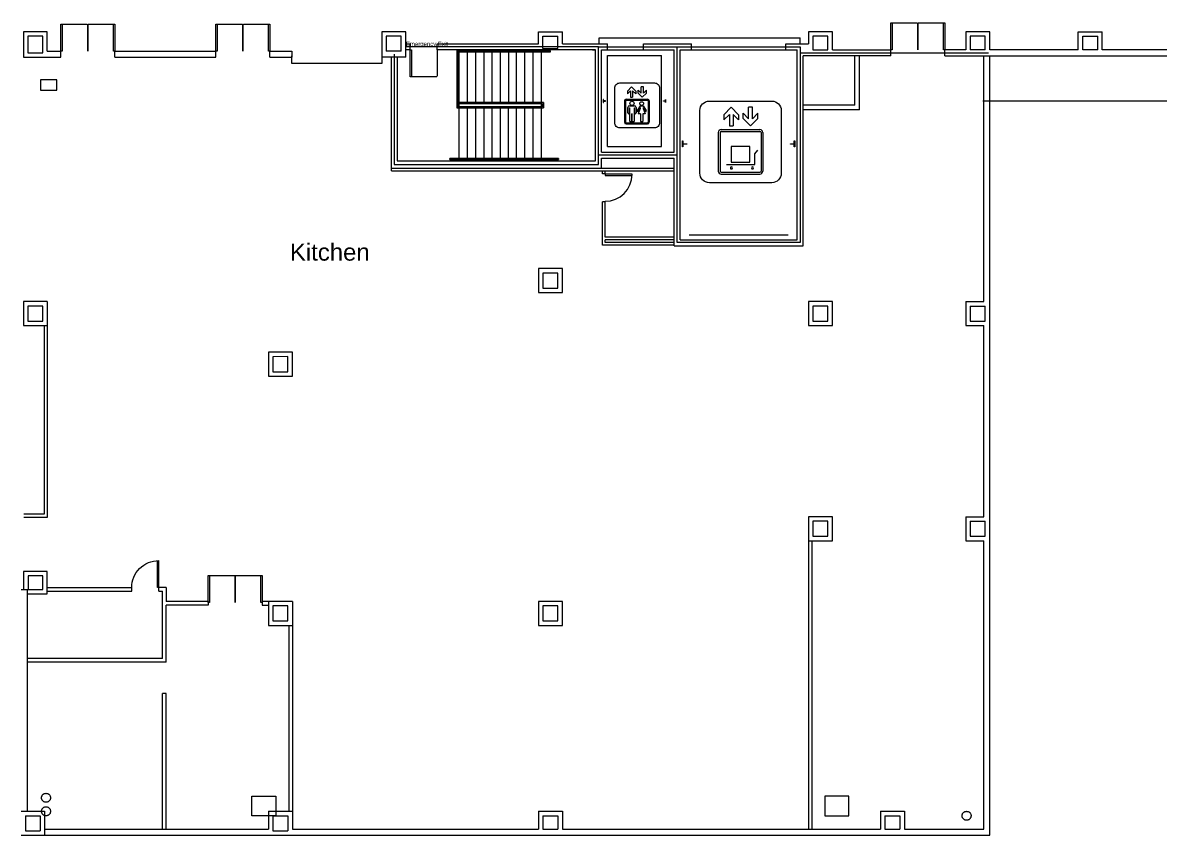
# Model space of a CAD drawing. Header units: inches. Extents: x -3410 to 5259, y -1080 to 3208.
# Drawn here: x 2178 to 3694, y -1075 to 9 of the extents above; entities that cross this region are included whole.
import ezdxf

# ---------------------------------------------------------------- set-up
doc = ezdxf.new("R2010")
doc.units = ezdxf.units.IN
doc.header["$LTSCALE"] = 48
doc.header["$MEASUREMENT"] = 0
for name, color, linetype, lineweight in [('Venue-Fire Apparatus and Text', 7, 'Continuous', 5), ('Venue-Text', 5, 'Continuous', 5), ('Venue-Text-Facility', 7, 'Continuous', 5), ('Venue-Walls and Doors', 7, 'Continuous', 5)]:
    doc.layers.add(name, color=color, linetype=linetype, lineweight=lineweight)
doc.styles.add('Arial', font='Arial')

# ---------------------------------------------------------------- blocks, each defined once
blk = doc.blocks.new('Group-27-1-1')
at = {"layer": 'Venue-Walls and Doors', "color": 7, "linetype": 'Continuous', "flags": 128}
blk.add_lwpolyline([(1048.988, -1188.253), (1048.988, -1224.253), (1047.238, -1224.253), (1047.238, -1188.253), (1082.238, -1188.253, -0.41421356), (1083.238, -1189.253), (1083.238, -1224.253), (1083.238, -1189.253, -0.41421356), (1084.238, -1188.253), (1119.238, -1188.253), (1119.238, -1224.253), (1117.489, -1224.253), (1117.489, -1188.253)], format="xyb", dxfattribs=at)
blk = doc.blocks.new('Group-69-1')
at = {"layer": 'Venue-Walls and Doors', "color": 7, "linetype": 'Continuous', "flags": 128}
blk.add_lwpolyline([(1949.014, -1186.251), (1949.014, -1222.251), (1947.264, -1222.251), (1947.264, -1186.251), (1982.264, -1186.251, -0.41421356), (1983.264, -1187.251), (1983.264, -1222.251), (1983.264, -1187.251, -0.41421356), (1984.264, -1186.251), (2019.264, -1186.251), (2019.264, -1222.251), (2017.515, -1222.251), (2017.515, -1186.251)], format="xyb", dxfattribs=at)
blk = doc.blocks.new('Group-214-1')
at = {"layer": 'Venue-Walls and Doors', "color": 7, "linetype": 'Continuous', "flags": 128}
blk.add_lwpolyline([(1342.211, -1222.248), (1342.211, -1257.248, -0.41421356), (1341.211, -1258.248), (1306.211, -1258.248), (1306.211, -1222.248), (1307.96, -1222.248), (1307.96, -1258.248)], format="xyb", dxfattribs=at)
blk = doc.blocks.new('Group-233-1')
at = {"layer": 'Venue-Walls and Doors', "color": 7, "linetype": 'Continuous', "flags": 128}
blk.add_lwpolyline([(1566.239, -1424.5, 0.41421356), (1602.239, -1388.5), (1566.239, -1388.5), (1566.239, -1390.25), (1602.239, -1390.25)], format="xyb", dxfattribs=at)
blk = doc.blocks.new('Group-236-1')
at = {"layer": 'Venue-Walls and Doors', "color": 7, "linetype": 'Continuous', "flags": 128}
blk.add_lwpolyline([(841.988, -1188.253), (841.988, -1224.253), (840.238, -1224.253), (840.238, -1188.253), (875.238, -1188.253, -0.41421356), (876.238, -1189.253), (876.238, -1224.253), (876.238, -1189.253, -0.41421356), (877.238, -1188.253), (912.238, -1188.253), (912.238, -1224.253), (910.489, -1224.253), (910.489, -1188.253)], format="xyb", dxfattribs=at)
blk = doc.blocks.new('Group-238-1')
at = {"layer": 'Venue-Walls and Doors', "color": 7, "linetype": 'Continuous', "flags": 128}
blk.add_lwpolyline([(1038.84, -1923.512), (1038.84, -1959.512), (1037.09, -1959.512), (1037.09, -1923.512), (1072.09, -1923.512, -0.41421356), (1073.09, -1924.512), (1073.09, -1959.512), (1073.09, -1924.512, -0.41421356), (1074.09, -1923.512), (1109.09, -1923.512), (1109.09, -1959.512), (1107.34, -1959.512), (1107.34, -1923.512)], format="xyb", dxfattribs=at)
blk = doc.blocks.new('ELEV')
at = {"layer": 'Venue-Text-Facility', "color": 7, "linetype": 'Continuous', "lineweight": 15, "transparency": 33554687}
for p, q in [((-15, 50.1), (-26, 39.1)), ((-17.8, 39.5), (-26, 31.3)), ((-26, 39.1), (-26, 31.3)), ((-17.8, 39.5), (-17.8, 22.6)), ((-15, 50.1), (-4, 39.1)), ((-12.3, 39.5), (-12.3, 22.6)), ((-12.3, 39.5), (-4, 31.3)), ((-4, 39.1), (-4, 31.3)), ((10.8, 33.1), (2.5, 41.3)), ((2.5, 33.6), (2.5, 41.3)), ((13.5, 22.6), (2.5, 33.6)), ((10.8, 33.1), (10.8, 50.1)), ((16.3, 50.1), (10.8, 50.1)), ((13.5, 22.6), (24.5, 33.6)), ((16.3, 33.1), (16.3, 50.1)), ((16.3, 33.1), (24.5, 41.3)), ((24.5, 33.6), (24.5, 41.3)), ((-34.2, 12.8), (-34.2, -44.4)), ((-31.4, 12.8), (-31.4, -44.4)), ((-29.8, 17.2), (27.4, 17.2)), ((-29.8, 14.4), (27.4, 14.4)), ((-17.8, 22.6), (-12.3, 22.6)), ((29.1, 12.8), (29.1, -44.4)), ((31.8, 12.8), (31.8, -44.4)), ((-25.1, -19.1), (-25.1, -4.8)), ((-20.7, -21.9), (-22.3, -21.9)), ((-20.7, -0.4), (-7.5, -0.4)), ((-20.7, -21.9), (-20.7, -5.9)), ((-20.7, -5.9), (-19.6, -5.9)), ((-19.6, -42.2), (-19.6, -5.9)), ((-13.5, -21.9), (-14.6, -21.9)), ((-14.6, -42.2), (-14.6, -21.9)), ((-13.5, -42.2), (-13.5, -21.9)), ((-8.6, -5.9), (-7.5, -5.9)), ((-8.6, -5.9), (-8.6, -42.2)), ((-7.5, -5.9), (-7.5, -21.9)), ((-5.8, -21.9), (-7.5, -21.9)), ((-3.1, -4.8), (-3.1, -19.1)), ((7.4, -0.4), (0, -13.3)), ((7.4, -4.8), (0.8, -16.3)), ((7.4, -7.5), (2.2, -21.9)), ((9.1, -21.9), (2.2, -21.9)), ((7.4, -0.4), (16.2, -0.4)), ((7.4, -4.8), (7.4, -7.5)), ((9.1, -21.9), (9.1, -42.2)), ((21.4, -21.9), (14.6, -21.9)), ((14.6, -21.9), (14.6, -42.2)), ((16.2, -0.4), (23.6, -13.3)), ((16.2, -4.8), (16.2, -7.5)), ((16.2, -4.8), (22.8, -16.3)), ((16.2, -7.5), (21.4, -21.9)), ((-29.8, -46.1), (27.4, -46.1)), ((-29.8, -48.8), (27.4, -48.8)), ((-19.6, -42.2), (-14.6, -42.2)), ((-13.5, -42.2), (-8.6, -42.2)), ((9.1, -42.2), (14.6, -42.2))]:
    blk.add_line(p, q, dxfattribs=at)
at = {"layer": 'Venue-Text-Facility', "color": 7, "linetype": 'Continuous', "lineweight": 5, "transparency": 33554687, "flags": 128}
blk.add_lwpolyline([(-60.2, 46.7, -0.414214), (-46.2, 60.7), (45.8, 60.7, -0.414214), (59.8, 46.7), (59.8, -45.3, -0.414214), (45.8, -59.3), (-46.2, -59.3, -0.414214), (-60.2, -45.3)], format="xyb", close=True, dxfattribs=at)
at = {"layer": 'Venue-Text-Facility', "color": 7, "linetype": 'Continuous', "lineweight": 15, "transparency": 33554687}
for centre, radius in [((-14.1, 6.2), 5.5), ((11.8, 5.6), 4.95)]:
    blk.add_circle(centre, radius, dxfattribs=at)
for centre, radius, start, end in [((-29.8, 12.8), 4.4, 90, 180), ((-29.8, 12.8), 1.65, 90, 180), ((27.4, 12.8), 4.4, 0, 90), ((27.4, 12.8), 1.65, 0, 90), ((-20.7, -4.8), 4.4, 90, 180), ((-22.3, -19.1), 2.75, 180, 270), ((-7.5, -4.8), 4.4, 0, 90), ((-5.8, -19.1), 2.75, 270, 0), ((1.9, -14.4), 2.2, 150.0006, 240.0006), ((21.7, -14.4), 2.2, 299.9994, 29.9994), ((-29.8, -44.4), 4.4, 180, 270), ((-29.8, -44.4), 1.65, 180, 270), ((27.4, -44.4), 4.4, 270, 0), ((27.4, -44.4), 1.65, 270, 0)]:
    blk.add_arc(centre, radius, start, end, dxfattribs=at)
blk = doc.blocks.new('FRTELEV')
at = {"layer": 'Venue-Text-Facility', "color": 7, "linetype": 'Continuous', "lineweight": 15, "transparency": 33554687}
for p, q in [((-17.0583, 49.2016), (-28.0583, 38.2016)), ((-19.8083, 38.6734), (-28.0583, 30.4234)), ((-28.0583, 38.2016), (-28.0583, 30.4234)), ((-19.8083, 38.6734), (-19.8083, 21.7016)), ((-17.0583, 49.2016), (-6.0583, 38.2016)), ((-14.3083, 38.6734), (-6.0583, 30.4234)), ((-14.3083, 38.6734), (-14.3083, 21.7016)), ((-6.0583, 38.2016), (-6.0583, 30.4234)), ((0.5162, 32.7016), (0.5162, 40.4798)), ((8.7662, 32.2298), (0.5162, 40.4798)), ((14.2662, 49.2016), (8.7662, 49.2016)), ((8.7662, 32.2298), (8.7662, 49.2016)), ((14.2662, 32.2298), (14.2662, 49.2016)), ((14.2662, 32.2298), (22.5162, 40.4798)), ((22.5162, 32.7016), (22.5162, 40.4798)), ((-19.8083, 21.7016), (-14.3083, 21.7016)), ((11.5162, 21.7016), (0.5162, 32.7016)), ((11.5162, 21.7016), (22.5162, 32.7016)), ((-36.2024, 11.9099), (-36.2024, -45.2901)), ((-33.4524, 11.9099), (-33.4524, -45.2901)), ((-31.8024, 16.3098), (25.3976, 16.3098)), ((-31.8024, 13.5598), (25.3976, 13.5598)), ((27.0475, 11.9099), (27.0475, -45.2901)), ((29.7975, 11.9099), (29.7975, -45.2901)), ((-31.8024, -46.9401), (25.3976, -46.9401)), ((-31.8024, -49.6901), (25.3976, -49.6901))]:
    blk.add_line(p, q, dxfattribs=at)
at = {"layer": 'Venue-Text-Facility', "color": 7, "linetype": 'Continuous', "lineweight": 5, "transparency": 33554687, "flags": 128}
for points in [[(-63.5, 44.5, -0.414213562), (-49.5, 58.5), (43, 58.5, -0.414213562), (57, 44.5), (57, -48.5, -0.414213562), (43, -62.5), (-49.5, -62.5, -0.414213562), (-63.5, -48.5)], [(-18.3338, -40.7105, 0.414213562), (-16.8657, -42.1786, 0.414213562), (-15.3976, -40.7105, 0.414213562), (-16.8657, -39.2424, 0.414213562), (-18.3338, -40.7105)], [(12.8223, -40.7105, 0.414213562), (14.2904, -42.1786, 0.414213562), (15.7585, -40.7105, 0.414213562), (14.2904, -39.2424, 0.414213562), (12.8223, -40.7105)]]:
    blk.add_lwpolyline(points, format="xyb", close=True, dxfattribs=at)
blk.add_lwpolyline([(-23.9522, -35.6873), (17.6873, -35.6873), (17.6873, -19.9527), (22.225, -14.3523)], dxfattribs=at)
at = {"layer": 'Venue-Text-Facility', "color": 7, "linetype": 'Continuous', "lineweight": 15, "transparency": 33554687, "flags": 128}
blk.add_lwpolyline([(-17.1677, -8.9119), (-17.1677, -32.3085), (10.6151, -32.3085), (10.6151, -8.9119)], close=True, dxfattribs=at)
at = {"layer": 'Venue-Text-Facility', "color": 7, "linetype": 'Continuous', "lineweight": 15, "transparency": 33554687}
for centre, radius, start, end in [((-31.8024, 11.9098), 4.4, 90, 180), ((-31.8024, 11.9098), 1.65, 90, 180), ((25.3975, 11.9098), 4.4, 0, 90), ((25.3975, 11.9098), 1.65, 0, 90), ((-31.8024, -45.2901), 4.4, 180, 270), ((-31.8024, -45.2901), 1.65, 180, 270), ((25.3975, -45.2901), 1.65, 270, 0), ((25.3975, -45.2901), 4.4, 270, 0)]:
    blk.add_arc(centre, radius, start, end, dxfattribs=at)

msp = doc.modelspace()

# ---------------------------------------------------------------- linework, layer by layer
at = {"layer": 'Venue-Walls and Doors', "linetype": 'Continuous'}
for p, q in [((2211.2, -3.3), (2179.7, -3.3)), ((2179.7, -3.3), (2179.7, -37.3)), ((2211.2, -29.3), (2211.2, -3.3)), ((2689.2, -3.3), (2657.2, -3.3)), ((2657.2, -3.3), (2657.2, -37.3)), ((2683.2, -9.3), (2663.2, -9.3)), ((2663.2, -9.3), (2663.2, -29.3)), ((2683.2, -29.3), (2683.2, -9.3)), ((2689.2, -37.3), (2689.2, -3.3)), ((2866.2, -3.3), (2898.2, -3.3)), ((2866.2, -19.3), (2866.2, -3.3)), ((2872.2, -9.3), (2892.2, -9.3)), ((2872.2, -25.8), (2872.2, -9.3)), ((2892.2, -25.8), (2892.2, -9.3)), ((2898.2, -19.3), (2898.2, -3.3)), ((2947.2, -19.3), (2947.2, -11.2)), ((2947.2, -11.2), (3215.2, -11.2)), ((3215.2, -19.3), (3215.2, -11.2)), ((3258.2, -3.3), (3226.2, -3.3)), ((3226.2, -3.3), (3226.2, -19.3)), ((3232.2, -9.3), (3232.2, -27.3)), ((3252.2, -9.3), (3232.2, -9.3)), ((3252.2, -27.3), (3252.2, -9.3)), ((3258.2, -27.3), (3258.2, -3.3)), ((3468.2, -3.3), (3436.2, -3.3)), ((3436.2, -3.3), (3436.2, -27.3)), ((3462.2, -9.3), (3442.2, -9.3)), ((3442.2, -9.3), (3442.2, -27.3)), ((3462.2, -27.3), (3462.2, -9.3)), ((3468.2, -27.3), (3468.2, -3.3)), ((3586.2, -3.3), (3618.2, -3.3)), ((3586.2, -27.3), (3586.2, -3.3)), ((3592.2, -9.3), (3612.2, -9.3)), ((3592.2, -27.3), (3592.2, -9.3)), ((3612.2, -27.3), (3612.2, -9.3)), ((3618.2, -27.3), (3618.2, -3.3)), ((2211.2, -29.3), (2229.2, -29.3)), ((2229.2, -37.3), (2229.2, -29.3)), ((2301.2, -37.3), (2301.2, -29.3)), ((2301.2, -29.3), (2436.2, -29.3)), ((2436.2, -37.3), (2436.2, -29.3)), ((2508.2, -29.3), (2537.2, -29.3)), ((2508.2, -37.3), (2508.2, -29.3)), ((2537.2, -29.3), (2537.2, -37.3)), ((2683.2, -29.3), (2663.2, -29.3)), ((2689.2, -19.3), (2695.1, -19.3)), ((2695.1, -27.2), (2689.2, -27.2)), ((2695.1, -27.2), (2695.1, -19.2)), ((2731.1, -27.2), (2731.1, -19.2)), ((2731.1, -19.3), (2866.2, -19.3)), ((2942.2, -27.3), (2731.1, -27.2)), ((2757.4, -27.2), (2757.4, -104.8)), ((2758.7, -27.2), (2758.7, -103.3)), ((2758.7, -28.8), (2882.2, -28.8)), ((2758.7, -30), (2882.2, -30)), ((2760.2, -27.2), (2760.2, -28.8)), ((2760.2, -30), (2760.2, -97.8)), ((2771.2, -27.2), (2771.2, -28.8)), ((2771.2, -30), (2771.2, -97.8)), ((2782.2, -27.2), (2782.2, -28.8)), ((2782.2, -30), (2782.2, -97.8)), ((2793.2, -27.2), (2793.2, -28.8)), ((2793.2, -30), (2793.2, -97.8)), ((2804.2, -27.3), (2804.2, -28.8)), ((2804.2, -30), (2804.2, -97.8)), ((2815.2, -27.3), (2815.2, -28.8)), ((2815.2, -30), (2815.2, -97.8)), ((2826.2, -27.3), (2826.2, -28.8)), ((2826.2, -30), (2826.2, -97.8)), ((2837.2, -28.8), (2837.2, -27.3)), ((2837.2, -97.8), (2837.2, -30)), ((2848.2, -28.8), (2848.2, -27.3)), ((2848.2, -97.8), (2848.2, -30)), ((2859.2, -28.8), (2859.2, -27.3)), ((2859.2, -97.8), (2859.2, -30)), ((2870.2, -28.8), (2870.2, -27.3)), ((2870.2, -172.5), (2870.2, -30)), ((2872.2, -25.8), (2892.2, -25.8)), ((2882.2, -30), (2882.2, -28.8)), ((2898.2, -19.3), (2958.2, -19.3)), ((2942.2, -27.2), (2938.2, -27.2)), ((2938.2, -27.3), (2942.2, -27.3)), ((2942.2, -175.3), (2942.2, -27.2)), ((2950.2, -164), (2950.2, -27.3)), ((2950.2, -27.3), (3047.2, -27.3)), ((2958.2, -27.3), (2958.2, -19.3)), ((3006.2, -19.3), (3055.2, -19.3)), ((3006.2, -27.3), (3006.2, -19.3)), ((3033.2, -19.3), (3070.2, -19.3)), ((3047.2, -164), (3047.2, -27.3)), ((3051.2, -168), (3051.2, -23.2)), ((3055.2, -280.8), (3055.2, -27.3)), ((3055.2, -27.3), (3211.2, -27.3)), ((3070.2, -27.3), (3070.2, -19.3)), ((3196.2, -19.3), (3226.2, -19.3)), ((3196.2, -27.3), (3196.2, -19.3)), ((3201.2, -27.3), (3205.9, -27.3)), ((3211.2, -280.8), (3211.2, -27.3)), ((3232.2, -27.3), (3252.2, -27.3)), ((3258.2, -27.3), (3336.2, -27.3)), ((3336.2, -35.3), (3336.2, -27.3)), ((3408.2, -35.3), (3408.2, -27.3)), ((3436.2, -27.3), (3408.2, -27.3)), ((3462.2, -27.3), (3442.2, -27.3)), ((3586.2, -27.3), (3468.2, -27.3)), ((3612.2, -27.3), (3592.2, -27.3)), ((3874.9, -27.3), (3618.2, -27.3)), ((2179.7, -37.3), (2229.2, -37.3)), ((2301.2, -37.3), (2436.2, -37.3)), ((2508.2, -37.3), (2537.2, -37.3)), ((2689.2, -37.3), (2657.2, -37.3)), ((2669.9, -37.3), (2669.9, -185.3)), ((2673.9, -33.3), (2673.9, -180.3)), ((2677.9, -37.3), (2677.9, -175.3)), ((2958.2, -156.3), (2958.2, -35)), ((2958.2, -35), (3030.2, -35)), ((3030.2, -156.3), (3030.2, -35)), ((3215.2, -31.2), (3466.5, -31.3)), ((3336.2, -35.3), (3219.2, -35.3)), ((3219.2, -288.8), (3219.2, -35.3)), ((3288.2, -101.3), (3288.2, -35.3)), ((3294.2, -107.3), (3294.2, -35.3)), ((3408.2, -35.3), (3468.2, -35.3)), ((3460.2, -363.3), (3460.2, -35.3)), ((3468.2, -1075.2), (3468.2, -35.3)), ((3468.2, -35.3), (5061.2, -35.3)), ((2757.4, -104.8), (2872.9, -104.8)), ((2872.9, -97.8), (2758.7, -97.8)), ((2871.7, -99.3), (2758.7, -99.3)), ((2871.7, -103.3), (2758.7, -103.3)), ((2760.2, -99.3), (2760.2, -103.3)), ((2760.2, -104.8), (2760.2, -172.5)), ((2771.2, -104.8), (2771.2, -172.5)), ((2782.2, -104.8), (2782.2, -172.5)), ((2793.2, -104.8), (2793.2, -172.5)), ((2804.2, -104.8), (2804.2, -172.5)), ((2815.2, -104.8), (2815.2, -172.5)), ((2826.2, -172.5), (2826.2, -104.8)), ((2837.2, -172.5), (2837.2, -104.8)), ((2848.2, -172.5), (2848.2, -104.8)), ((2859.2, -172.5), (2859.2, -104.8)), ((2871.7, -99.3), (2871.7, -103.3)), ((2872.9, -97.8), (2872.9, -104.8)), ((3288.2, -101.3), (3219.2, -101.3)), ((3458.9, -95.6), (5058.2, -95.6)), ((3294.2, -107.3), (3219.2, -107.3)), ((2950.2, -164), (3047.2, -164)), ((2958.2, -156.3), (3030.2, -156.3)), ((2677.9, -175.3), (2942.2, -175.3)), ((2748.2, -173.8), (2748.2, -172.5)), ((2893.2, -172.5), (2748.2, -172.5)), ((2748.2, -173.8), (2893.2, -173.8)), ((2760.2, -173.8), (2760.2, -175.3)), ((2771.2, -173.8), (2771.2, -175.3)), ((2782.2, -173.8), (2782.2, -175.3)), ((2793.2, -173.8), (2793.2, -175.3)), ((2804.2, -173.8), (2804.2, -175.3)), ((2815.2, -173.8), (2815.2, -175.3)), ((2826.2, -175.3), (2826.2, -173.8)), ((2837.2, -175.3), (2837.2, -173.8)), ((2848.2, -175.3), (2848.2, -173.8)), ((2859.2, -175.3), (2859.2, -173.8)), ((2870.2, -175.3), (2870.2, -173.8)), ((2893.2, -172.5), (2893.2, -173.8)), ((2950.2, -185.3), (2950.2, -172)), ((2950.2, -172), (3047.2, -172)), ((3047.2, -288.8), (3047.2, -172)), ((2669.9, -185.3), (3047.2, -185.3)), ((2670.5, -188.9), (2670.5, -185.3)), ((2670.5, -188.9), (3047.2, -188.9)), ((2951.5, -192.9), (2951.5, -188.9)), ((2955.2, -192.9), (2951.5, -192.9)), ((2955.2, -192.9), (2955.2, -188.9)), ((2955.2, -230.1), (2951.5, -230.1)), ((2951.5, -288.1), (2951.5, -230.1)), ((2955.2, -277.4), (2955.2, -230.1)), ((3047.2, -277.4), (2955.2, -277.4)), ((2955.2, -284.5), (2955.2, -281)), ((3047.2, -281), (2955.2, -281)), ((3047.2, -284.5), (2955.2, -284.5)), ((3055.2, -280.8), (3211.2, -280.8)), ((3067.2, -274), (3199.2, -274)), ((3047.2, -288.1), (2951.5, -288.1)), ((3047.2, -288.8), (3219.2, -288.8)), ((2211.2, -363.3), (2211.2, -651.2)), ((3436.1, -363.3), (3436.1, -395.3)), ((3436.1, -363.3), (3460.2, -363.3)), ((3442.1, -369.3), (3462.2, -369.3)), ((3442.1, -369.3), (3442.1, -389.3)), ((3462.2, -389.3), (3462.2, -369.3)), ((3442.1, -389.3), (3462.2, -389.3)), ((2206.9, -395.3), (2206.9, -647)), ((3436.1, -395.3), (3460.2, -395.3)), ((3460.2, -650.4), (3460.2, -395.3)), ((2206.9, -647), (2179.8, -647)), ((2211.2, -651.2), (2179.8, -651.2)), ((3226.2, -650.4), (3226.2, -1067.2)), ((3436.1, -650.4), (3436.1, -682.4)), ((3436.1, -650.4), (3460.2, -650.4)), ((3442.1, -656.4), (3462.2, -656.4)), ((3442.1, -656.4), (3442.1, -676.4)), ((3462.2, -676.4), (3462.2, -656.4)), ((3442.1, -676.4), (3462.2, -676.4)), ((3231, -682.4), (3231, -1067.2)), ((3436.1, -682.4), (3460.2, -682.4)), ((3460.2, -1067.2), (3460.2, -682.4)), ((2359.8, -749.7), (2359.8, -708.8)), ((2211.2, -723.2), (2179.7, -723.2)), ((2179.7, -723.2), (2179.7, -747.3)), ((2211.2, -753.3), (2211.2, -723.2)), ((2205.2, -729.2), (2185.7, -729.2)), ((2185.7, -729.2), (2185.7, -747.3)), ((2205.2, -747.3), (2205.2, -729.2)), ((2176.2, -747.3), (2205.2, -747.3)), ((2184.2, -747.3), (2184.2, -1043.2)), ((2184.2, -753.3), (2211.2, -753.3)), ((2211.2, -744.8), (2323.8, -744.8)), ((2211.2, -749.7), (2323.8, -749.7)), ((2323.8, -749.7), (2323.8, -744.8)), ((2359.8, -749.7), (2364.9, -749.7)), ((2364.9, -839.3), (2364.9, -749.7)), ((2369.8, -744.8), (2369.8, -763.2)), ((2426, -763.2), (2369.8, -763.2)), ((2369.8, -844.2), (2369.8, -768.1)), ((2426, -768.1), (2369.8, -768.1)), ((2426, -763.2), (2426, -768.1)), ((2506.2, -763.2), (2498, -763.2)), ((2498, -763.2), (2498, -768.1)), ((2498, -768.1), (2506.2, -768.1)), ((2538.2, -763.2), (2538.2, -1067.2)), ((2533.3, -795.2), (2533.3, -1043.2)), ((2364.9, -839.3), (2184.2, -839.3)), ((2369.8, -844.2), (2184.2, -844.2)), ((2364.9, -1067.2), (2364.9, -886.2)), ((2369.8, -886.2), (2364.9, -886.2)), ((2369.8, -1067.2), (2369.8, -886.2)), ((2176.2, -1043.2), (2207.7, -1043.2)), ((2207.7, -1043.2), (2207.7, -1075.2)), ((2506.2, -1043.2), (2506.2, -1067.2)), ((2506.2, -1043.2), (2538.2, -1043.2)), ((2866.2, -1043.2), (2866.2, -1067.2)), ((2866.2, -1043.2), (2898.2, -1043.2)), ((2898.2, -1043.2), (2898.2, -1067.2)), ((3322.2, -1043.2), (3322.2, -1067.2)), ((3322.2, -1043.2), (3354.2, -1043.2)), ((3354.2, -1043.2), (3354.2, -1067.2)), ((2182.2, -1049.2), (2182.2, -1069.2)), ((2182.2, -1049.2), (2201.7, -1049.2)), ((2201.7, -1049.2), (2201.7, -1069.2)), ((2512.2, -1049.2), (2532.2, -1049.2)), ((2512.2, -1049.2), (2512.2, -1069.2)), ((2532.2, -1049.2), (2532.2, -1069.2)), ((2872.2, -1049.2), (2892.2, -1049.2)), ((2872.2, -1049.2), (2872.2, -1067.2)), ((2892.2, -1049.2), (2892.2, -1067.2)), ((3328.2, -1049.2), (3348.2, -1049.2)), ((3328.2, -1049.2), (3328.2, -1067.2)), ((3348.2, -1049.2), (3348.2, -1067.2)), ((2176.2, -1075.2), (3468.2, -1075.2)), ((2182.2, -1069.2), (2201.7, -1069.2)), ((2207.7, -1067.2), (2506.2, -1067.2)), ((2512.2, -1069.2), (2532.2, -1069.2)), ((2538.2, -1067.2), (2866.2, -1067.2)), ((2872.2, -1067.2), (2892.2, -1067.2)), ((2898.2, -1067.2), (3322.2, -1067.2)), ((3328.2, -1067.2), (3348.2, -1067.2)), ((3354.2, -1067.2), (3460.2, -1067.2))]:
    msp.add_line(p, q, dxfattribs=at)
at = {"layer": 'Venue-Walls and Doors', "linetype": 'Continuous', "flags": 128}
for points in [[(2185.5, -31.3), (2205.2, -31.3), (2205.2, -9.3), (2185.5, -9.3)], [(2202, -81.3), (2224, -81.3), (2224, -67.3), (2202, -67.3)], [(2952.5, -97.6), (2952.9, -97.6), (2952.9, -95.8), (2955.5, -95.8), (2955.5, -95.4), (2952.9, -95.4), (2952.9, -93.6), (2952.5, -93.6)], [(3035.9, -97.6), (3035.5, -97.6), (3035.5, -95.8), (3032.9, -95.8), (3032.9, -95.4), (3035.5, -95.4), (3035.5, -93.6), (3035.9, -93.6)], [(3058.2, -157), (3058.2, -149), (3058.9, -149), (3058.9, -152.6), (3064.2, -152.6), (3064.2, -153.4), (3058.9, -153.4), (3058.9, -157)], [(3208.2, -157), (3207.4, -157), (3207.4, -153.4), (3202.2, -153.4), (3202.2, -152.6), (3207.4, -152.6), (3207.4, -149), (3208.2, -149)], [(2898.2, -319.3), (2866.2, -319.3), (2866.2, -351.3), (2898.2, -351.3)], [(2892.2, -325.3), (2872.2, -325.3), (2872.2, -345.3), (2892.2, -345.3)], [(3258.2, -363.3), (3226.2, -363.3), (3226.2, -395.3), (3258.2, -395.3)], [(2205.2, -369.3), (2185.4, -369.3), (2185.4, -389.3), (2205.2, -389.3)], [(3252.2, -369.3), (3232.2, -369.3), (3232.2, -389.3), (3252.2, -389.3)], [(2538.2, -430.7), (2506.2, -430.8), (2506.2, -462.8), (2538.2, -462.8)], [(2532.2, -436.7), (2512.2, -436.8), (2512.2, -456.8), (2532.2, -456.8)], [(3252.2, -656.4), (3232.2, -656.4), (3232.2, -676.4), (3252.2, -676.4)], [(2532.2, -769.2), (2512.2, -769.2), (2512.2, -789.2), (2532.2, -789.2)], [(2898.2, -763.2), (2866.2, -763.2), (2866.2, -795.2), (2898.2, -795.2)], [(2892.2, -769.2), (2872.2, -769.2), (2872.2, -789.2), (2892.2, -789.2)], [(2215.6, -1025.2), (2215.6, -1025.8), (2215.5, -1026.4), (2215.3, -1027), (2215.1, -1027.5), (2214.9, -1028.1), (2214.6, -1028.6), (2214.2, -1029), (2213.8, -1029.5), (2213.4, -1029.9), (2212.9, -1030.2), (2212.4, -1030.5), (2211.9, -1030.8), (2211.3, -1031), (2210.8, -1031.1), (2210.2, -1031.2), (2209.6, -1031.2), (2209, -1031.2), (2208.4, -1031.1), (2207.8, -1031), (2207.3, -1030.8), (2206.8, -1030.5), (2206.3, -1030.2), (2205.8, -1029.9), (2205.3, -1029.5), (2205, -1029), (2204.6, -1028.6), (2204.3, -1028.1), (2204, -1027.5), (2203.8, -1027), (2203.7, -1026.4), (2203.6, -1025.8), (2203.6, -1025.2), (2203.6, -1024.7), (2203.7, -1024.1), (2203.8, -1023.5), (2204, -1022.9), (2204.3, -1022.4), (2204.6, -1021.9), (2205, -1021.4), (2205.3, -1021), (2205.8, -1020.6), (2206.3, -1020.2), (2206.8, -1019.9), (2207.3, -1019.7), (2207.8, -1019.5), (2208.4, -1019.4), (2209, -1019.3), (2209.6, -1019.2), (2210.2, -1019.3), (2210.8, -1019.4), (2211.3, -1019.5), (2211.9, -1019.7), (2212.4, -1019.9), (2212.9, -1020.2), (2213.4, -1020.6), (2213.8, -1021), (2214.2, -1021.4), (2214.6, -1021.9), (2214.9, -1022.4), (2215.1, -1022.9), (2215.3, -1023.5), (2215.5, -1024.1), (2215.6, -1024.7)], [(2484.2, -1023.2), (2516.2, -1023.2), (2516.2, -1049.2), (2484.2, -1049.2)], [(3280.2, -1023.2), (3248.2, -1023.2), (3248.2, -1049.2), (3280.2, -1049.2)], [(2215.6, -1043.2), (2215.6, -1043.8), (2215.5, -1044.4), (2215.3, -1045), (2215.1, -1045.5), (2214.9, -1046.1), (2214.6, -1046.6), (2214.2, -1047), (2213.8, -1047.5), (2213.4, -1047.9), (2212.9, -1048.2), (2212.4, -1048.5), (2211.9, -1048.8), (2211.3, -1049), (2210.8, -1049.1), (2210.2, -1049.2), (2209.6, -1049.2), (2209, -1049.2), (2208.4, -1049.1), (2207.8, -1049), (2207.3, -1048.8), (2206.8, -1048.5), (2206.3, -1048.2), (2205.8, -1047.9), (2205.3, -1047.5), (2205, -1047), (2204.6, -1046.6), (2204.3, -1046.1), (2204, -1045.5), (2203.8, -1045), (2203.7, -1044.4), (2203.6, -1043.8), (2203.6, -1043.2), (2203.6, -1042.7), (2203.7, -1042.1), (2203.8, -1041.5), (2204, -1040.9), (2204.3, -1040.4), (2204.6, -1039.9), (2205, -1039.4), (2205.3, -1039), (2205.8, -1038.6), (2206.3, -1038.2), (2206.8, -1037.9), (2207.3, -1037.7), (2207.8, -1037.5), (2208.4, -1037.4), (2209, -1037.3), (2209.6, -1037.2), (2210.2, -1037.3), (2210.8, -1037.4), (2211.3, -1037.5), (2211.9, -1037.7), (2212.4, -1037.9), (2212.9, -1038.2), (2213.4, -1038.6), (2213.8, -1039), (2214.2, -1039.4), (2214.6, -1039.9), (2214.9, -1040.4), (2215.1, -1040.9), (2215.3, -1041.5), (2215.5, -1042.1), (2215.6, -1042.7)], [(3443.2, -1049.2), (3443.1, -1049.8), (3443, -1050.4), (3442.9, -1051), (3442.7, -1051.5), (3442.5, -1052.1), (3442.2, -1052.6), (3441.8, -1053), (3441.4, -1053.5), (3441, -1053.9), (3440.5, -1054.2), (3440, -1054.5), (3439.5, -1054.8), (3438.9, -1055), (3438.3, -1055.1), (3437.7, -1055.2), (3437.2, -1055.2), (3436.6, -1055.2), (3436, -1055.1), (3435.4, -1055), (3434.9, -1054.8), (3434.3, -1054.5), (3433.8, -1054.2), (3433.4, -1053.9), (3432.9, -1053.5), (3432.5, -1053), (3432.2, -1052.6), (3431.9, -1052.1), (3431.6, -1051.5), (3431.4, -1051), (3431.3, -1050.4), (3431.2, -1049.8), (3431.2, -1049.2), (3431.2, -1048.6), (3431.3, -1048.1), (3431.4, -1047.5), (3431.6, -1046.9), (3431.9, -1046.4), (3432.2, -1045.9), (3432.5, -1045.4), (3432.9, -1045), (3433.4, -1044.6), (3433.8, -1044.2), (3434.3, -1043.9), (3434.9, -1043.7), (3435.4, -1043.5), (3436, -1043.4), (3436.6, -1043.3), (3437.2, -1043.2), (3437.7, -1043.3), (3438.3, -1043.4), (3438.9, -1043.5), (3439.5, -1043.7), (3440, -1043.9), (3440.5, -1044.2), (3441, -1044.6), (3441.4, -1045), (3441.8, -1045.4), (3442.2, -1045.9), (3442.5, -1046.4), (3442.7, -1046.9), (3442.9, -1047.5), (3443, -1048.1), (3443.1, -1048.6)]]:
    msp.add_lwpolyline(points, close=True, dxfattribs=at)
for points in [[(2673.9, -180.3), (2946.2, -180.3), (2946.2, -23.2), (2689.2, -23.2)], [(2946.2, -23.2), (3215.2, -23.2), (3215.2, -284.3), (3051.2, -284.3), (3051.2, -168), (2946.2, -168)], [(2657.2, -33.3), (2657.2, -45.6), (2537.2, -45.6), (2537.2, -35.3)], [(2211.2, -363.3), (2179.7, -363.3), (2179.7, -395.3), (2211.2, -395.3)], [(3226.2, -682.4), (3258.2, -682.4), (3258.2, -650.4), (3226.2, -650.4)], [(2369.8, -744.8), (2358, -744.8), (2358, -708.8)], [(2538.2, -763.2), (2506.2, -763.2), (2506.2, -795.2), (2538.2, -795.2)]]:
    msp.add_lwpolyline(points, dxfattribs=at)
msp.add_lwpolyline([(2323.8, -744.8, -0.414214), (2359.8, -708.8)], format="xyb", dxfattribs=at)

# ---------------------------------------------------------------- block references
at = {"layer": 'Venue-Text-Facility', "color": 7, "transparency": 33554687}
for name, p, xscale, yscale, zscale in [('ELEV', (2998, -101.9), 0.5, 0.5, 0.5), ('FRTELEV', (3138.7, -148.4), 0.9, 0.9, 0.9)]:
    msp.add_blockref(name, p, dxfattribs=dict(at, xscale=xscale, yscale=yscale, zscale=zscale))
at = {"layer": 'Venue-Walls and Doors'}
for name in ['Group-236-1', 'Group-27-1-1', 'Group-69-1', 'Group-214-1', 'Group-233-1', 'Group-238-1']:
    msp.add_blockref(name, (1388.9, 1195), dxfattribs=at)

# ---------------------------------------------------------------- texts
at = {"layer": 'Venue-Fire Apparatus and Text', "color": 1, "transparency": 33554687, "insert": (2689.6, -24.1), "char_height": 5.708, "attachment_point": 7, "line_spacing_factor": 0.970891, "style": 'Arial'}
msp.add_mtext('Emergency Exit', dxfattribs=at)
at = {"layer": 'Venue-Text', "insert": (2588, -297.4), "char_height": 22.83, "attachment_point": 5, "line_spacing_factor": 0.970891, "style": 'Arial'}
msp.add_mtext('Kitchen', dxfattribs=at)

doc.saveas('drawing.dxf')
